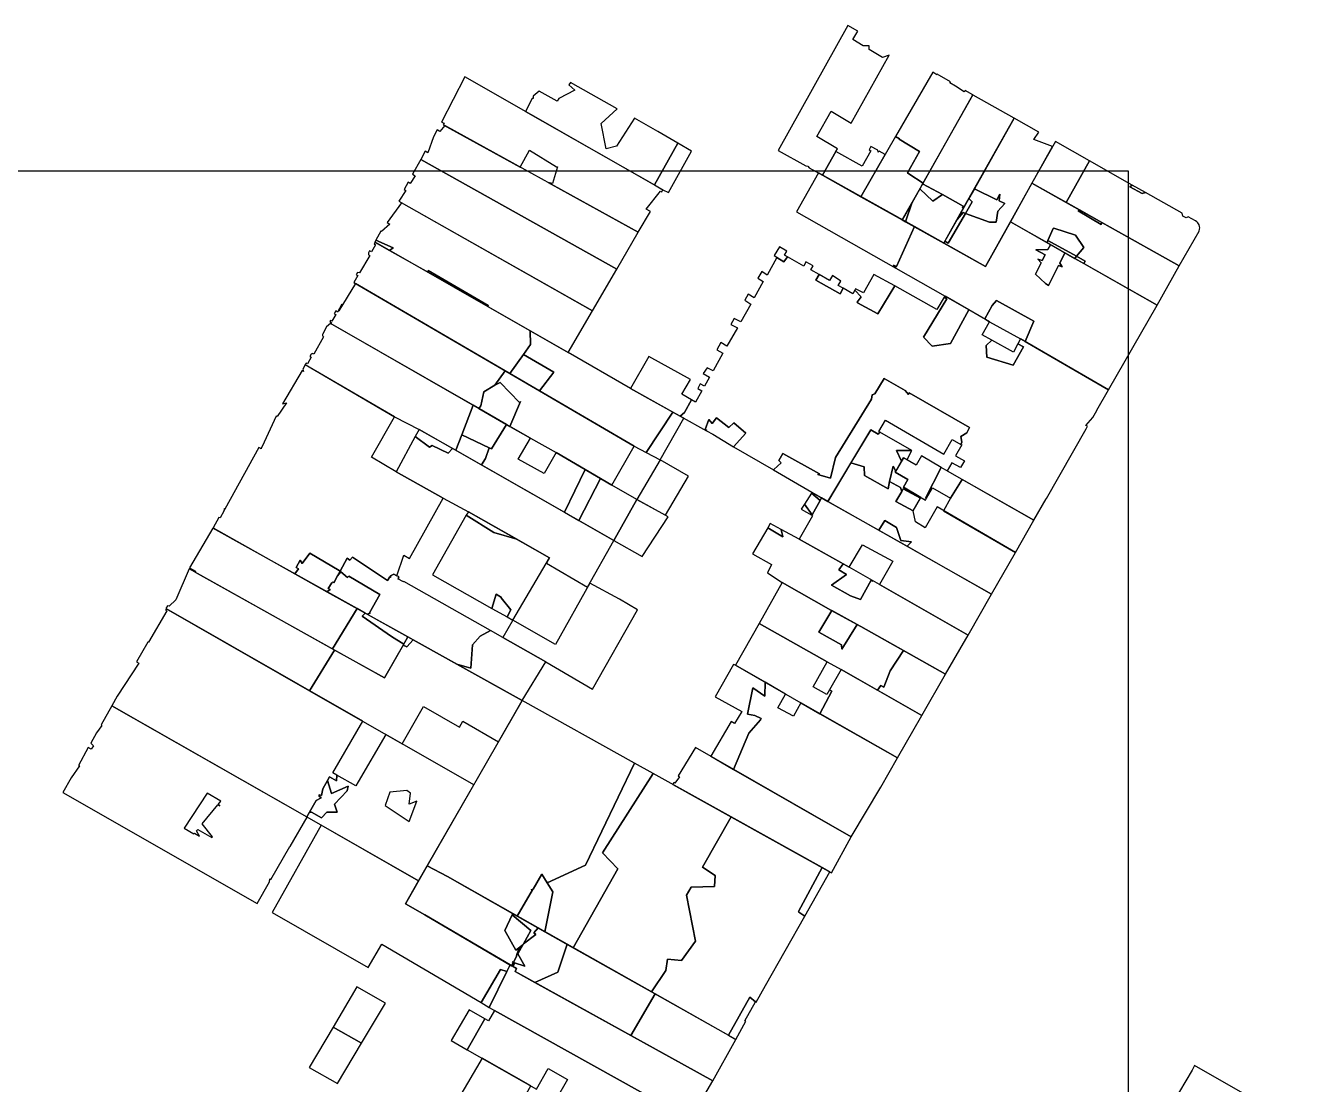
# Model space of a CAD drawing. Header units: metres. Extents: x -20 to 432, y -24 to 321.
# Drawn here: x 265.4 to 419, y 188.4 to 316.7 of the extents above; entities that cross this region are included whole.
import ezdxf

# ---------------------------------------------------------------- set-up
doc = ezdxf.new("R2010")
doc.units = ezdxf.units.M

msp = doc.modelspace()

# ---------------------------------------------------------------- linework, layer by layer
for points in [[(360.3203, 299.4063), (361.9375, 298.5), (363.5547, 301.375), (363.7734, 301.7188), (361.25, 303.1875), (362.9766, 306.25), (365.4297, 304.8125), (369.9922, 313.0313), (369.1875, 312.7813), (367.5938, 313.75), (367.6094, 314.1875), (366.8672, 314.1563), (365.6016, 314.9375), (366.2031, 315.9688), (365.0234, 316.6563), (356.5703, 301.5), (359.9219, 299.625), (360.1641, 299.5938), (360.3203, 299.4063)], [(329.8516, 299.5313), (329.25, 297.5), (328.7109, 297.625), (339.6328, 291.5938), (341.1016, 294.125), (340.5938, 294.4063), (342.3281, 296.5938), (342.4766, 296.5), (342.625, 296.75), (318.6328, 310.4063), (315.7969, 304.9375), (316.125, 304.8125), (316.0234, 304.625), (325.3359, 299.5), (326.4453, 301.5313), (329.75, 299.5313), (329.8516, 299.5313)], [(380.1484, 308.25), (379.1953, 308.7813), (379.1094, 308.625), (378.0391, 309.2813), (377.375, 309.6875), (377.4297, 309.8125), (375.8125, 310.75), (375.7813, 310.6563), (375.2813, 310.9688), (370.7813, 303.1875), (371.2578, 302.9063), (371.2344, 302.875), (373.6719, 301.375), (372.2344, 298.7813), (372.3828, 298.6563), (374.1172, 297.5625), (380.1484, 308.25)], [(331.4297, 309.7188), (331.2422, 309.4688), (331.9688, 308.8125), (330.0313, 307.8125), (329.7969, 307.4688), (327.6328, 308.6875), (326.9141, 308.0625), (326.9219, 307.7813), (326.7969, 307.8125), (325.9766, 306.2188), (341.6172, 297.3438), (344.4141, 302.4063), (342.0078, 303.8125), (339.1719, 305.4063), (337.0156, 302.0313), (335.7656, 301.6875), (335.1484, 304.75), (337.0938, 306.5625), (331.4297, 309.7188)], [(379.0234, 294.5625), (385.1406, 305.4063), (380.1797, 308.1875), (380.1484, 308.25), (374.0625, 297.4688), (376.4688, 296.1563), (378.9766, 294.75), (378.875, 294.5625), (379.0234, 294.5625)], [(315.2813, 304), (314.8203, 303.1563), (314.1484, 301.2188), (313.8438, 301.4063), (313.2969, 300.4063), (337.0234, 287.125), (339.6328, 291.5938), (316.2031, 304.5313), (315.5859, 303.8125), (315.2813, 304)], [(379.25, 293.875), (377.1641, 290.2813), (376.7344, 290.5), (376.6172, 290.2813), (381.6797, 287.4688), (389.7969, 302), (387.5469, 302.8438), (388.125, 303.7188), (385.1406, 305.4063), (380.3281, 296.875), (383.0469, 295.5313), (383.4219, 296.2188), (383.3125, 295.4063), (384.0234, 295.0625), (383.1563, 294.1563), (382.9844, 292.8125), (382.1641, 292.8125), (379.25, 293.875)], [(371.2578, 302.9063), (370.7813, 303.1875), (366.5859, 295.9063), (371.5938, 293.0938), (374.1172, 297.5625), (372.3828, 298.6563), (372.2344, 298.7813), (373.6719, 301.375), (371.2344, 302.875), (371.2578, 302.9063)], [(391.4375, 295.1875), (394.2656, 300.25), (390.1328, 302.5938), (387.2969, 297.5313), (391.4375, 295.1875)], [(344.4141, 302.4063), (341.6172, 297.3438), (342.625, 296.75), (343.2813, 296.4063), (346.0625, 301.4375), (344.4141, 302.4063)], [(369.5391, 301.0313), (368.7813, 301.4375), (368.6719, 301.3125), (368.625, 301.5313), (367.7891, 301.9688), (367.5781, 301.5938), (367.7891, 301.4688), (366.75, 299.5938), (363.5547, 301.375), (361.9375, 298.5), (366.5859, 295.9063), (369.5391, 301.0313)], [(312.3047, 298.625), (312.625, 298.4375), (312.0313, 297.5), (311.7734, 297.6563), (311.2891, 296.7813), (311.4922, 296.6563), (310.6484, 295.3438), (334.0859, 282.0625), (337.0234, 287.125), (313.2969, 300.4063), (312.3047, 298.625)], [(401.0313, 296.4063), (400.6563, 296.2813), (399.1563, 297.0938), (399.4375, 297.3125), (394.2656, 300.25), (391.4375, 295.1875), (405.1328, 287.5313), (407.5313, 291.7188), (407.6016, 291.9688), (407.6172, 292.125), (407.6016, 292.3125), (407.5391, 292.5), (407.3906, 292.75), (407.2656, 292.875), (407.1172, 292.9688), (406.2344, 293.4688), (405.9609, 293.3438), (405.5625, 293.5625), (405.4766, 293.9063), (401.0313, 296.4063)], [(0, 0), (399, 0), (399, 299), (0, 299)], [(370.5547, 287.625), (370.9063, 287.4375), (373.0781, 292.2813), (361.4375, 298.7813), (358.8047, 294.0625), (370.8203, 287.25), (370.5547, 287.625)], [(375.3047, 295.3438), (373.7109, 296.8438), (372.7422, 295.125), (372, 292.875), (376.6172, 290.2813), (379.0234, 294.5625), (378.875, 294.5625), (378.9766, 294.75), (376.4688, 296.1563), (375.3047, 295.3438)], [(374.0625, 297.4688), (373.7109, 296.8438), (375.3047, 295.3438), (376.4688, 296.1563), (374.0625, 297.4688)], [(383.1563, 294.1563), (384.0234, 295.0625), (383.3125, 295.4063), (383.4219, 296.2188), (383.0469, 295.5313), (380.3281, 296.875), (379.6641, 295.6875), (380.0625, 295.2813), (379.25, 293.875), (382.1641, 292.8125), (382.9844, 292.8125), (383.1563, 294.1563)], [(393.5938, 287.8125), (402.4453, 282.7813), (405.1328, 287.5313), (395.7578, 292.7813), (395.6875, 292.5313), (392.8984, 294.1875), (393.0391, 294.3125), (387.2969, 297.5313), (384.6875, 292.8438), (389.125, 290.3438), (389.2344, 290.5938), (389.8828, 292.0625), (389.9297, 292.0938), (392.5859, 291.25), (393.6016, 289.75), (392.7109, 288.6875), (393.7344, 288.0938), (393.5938, 287.8125)], [(401.0313, 296.4063), (399.4375, 297.3125), (399.1563, 297.0938), (400.6563, 296.2813), (401.0313, 296.4063)], [(309.9453, 289.7188), (309.5156, 289.4063), (314.1797, 286.75), (314.1875, 286.9688), (319.0234, 284.125), (321.4609, 282.7188), (321.3984, 282.625), (331.1563, 277.0313), (334.0859, 282.0625), (310.9453, 295.1563), (309.2188, 292.7813), (309.5703, 292.5938), (308.5313, 291.6875), (308.4609, 291.7188), (307.8672, 290.6563), (309.9453, 289.7188)], [(371.5938, 293.0938), (372, 292.875), (372.7422, 295.125), (371.5938, 293.0938)], [(379.25, 293.875), (380.0625, 295.2813), (379.6641, 295.6875), (378.2422, 293.1563), (378.9844, 294), (379.25, 293.875)], [(377.1641, 290.2813), (379.25, 293.875), (378.9844, 294), (378.2422, 293.1563), (376.7344, 290.5), (377.1641, 290.2813)], [(395.7578, 292.7813), (393.0391, 294.3125), (392.8984, 294.1875), (395.6875, 292.5313), (395.7578, 292.7813)], [(388.4063, 287.875), (388.0234, 288.3438), (388.5547, 288.1875), (388.9063, 288.875), (387.7656, 289.4688), (389.2266, 289.5), (389.5391, 290.0938), (384.6875, 292.8438), (381.6797, 287.4688), (373.0781, 292.2813), (370.9063, 287.4375), (370.5547, 287.625), (370.8203, 287.25), (376.7734, 283.875), (381.5938, 281.0938), (382.4766, 282.7188), (383, 283.3438), (387.5391, 280.8125), (386.4766, 278.375), (396.5703, 272.5), (402.4453, 282.7813), (391.2969, 289.0938), (390.6719, 287.8438), (390.9453, 287.4063), (390.5156, 287.5625), (389.3047, 285.1563), (388.9219, 285.375), (387.7188, 286.5313), (388.4063, 287.875)], [(389.9297, 292.0938), (389.8828, 292.0625), (389.2344, 290.5938), (392.7109, 288.6875), (393.6016, 289.75), (392.5859, 291.25), (389.9297, 292.0938)], [(326.5859, 278), (326.5625, 279.6563), (307.7656, 290.4063), (307.6719, 290.1875), (307.8281, 290.0938), (307.3203, 289.2188), (307.1094, 289.3438), (306.9609, 289.0938), (306.9531, 289), (306.9844, 288.9063), (307.0234, 288.875), (307.1484, 288.7813), (305.8672, 286.6875), (305.6406, 286.7188), (305.4922, 286.4375), (305.6719, 286.3438), (305.2031, 285.5), (324.0781, 274.5), (325.7188, 276.7813), (326.5859, 278)], [(309.5156, 289.4063), (309.9453, 289.7188), (307.8672, 290.6563), (307.7266, 290.4063), (309.5156, 289.4063)], [(389.125, 290.3438), (392.5078, 288.4375), (392.7109, 288.6875), (389.2344, 290.5938), (389.125, 290.3438)], [(357.6875, 288.625), (357.3516, 288.8125), (357.6406, 289.3125), (356.75, 289.8125), (356.1016, 288.7813), (356.4297, 288.5938), (356.3984, 288.5313), (357.2656, 288.0313), (357.6875, 288.625)], [(388.0234, 288.3438), (388.4063, 287.875), (387.7188, 286.5313), (388.9219, 285.375), (389.3047, 285.1563), (390.5156, 287.5625), (390.9453, 287.4063), (390.6719, 287.8438), (391.2969, 289.0938), (389.5391, 290.0938), (389.2266, 289.5), (387.7656, 289.4688), (388.9063, 288.875), (388.5547, 288.1875), (388.0234, 288.3438)], [(394.0313, 268.0938), (393.8438, 268.1875), (394.6641, 269.1563), (395.1406, 270), (395.1563, 270.0625), (396.5703, 272.5), (385.9219, 278.6875), (385.6016, 278.0938), (386.2656, 277.7188), (385.0391, 275.5), (381.8516, 276.4688), (381.7422, 277.875), (382.4453, 278.5313), (381.2734, 279.1875), (382.1797, 280.75), (379.6484, 282.2188), (377.4531, 278.125), (375.2266, 277.8125), (374.1875, 278.875), (376.9766, 283.5313), (376.6719, 283.7188), (375.7734, 282.25), (370.6875, 285.0938), (368.6328, 281.7188), (366.1953, 283.0313), (366.125, 283.125), (366.6406, 283.7813), (365.8594, 284.5938), (365.5938, 284.1563), (364.4453, 284.8125), (364.0625, 284.1563), (361.1484, 285.8125), (361.5234, 286.4688), (360.5234, 287.0313), (360.7891, 287.5313), (359.9375, 288.0313), (359.6719, 287.5), (357.6875, 288.625), (357.2656, 288.0313), (356.3984, 288.5313), (355.2422, 286.4063), (354.5938, 286.8438), (354.1094, 286.0313), (354.7734, 285.625), (353.6719, 283.6563), (352.9531, 284.0938), (352.5234, 283.375), (353.25, 282.875), (352.0547, 280.75), (351.2578, 281.1563), (350.8359, 280.4375), (351.6328, 280.0313), (350.3672, 277.7813), (349.6094, 278.25), (349.1406, 277.375), (349.8906, 276.9375), (348.6875, 274.8125), (347.9922, 275.1875), (347.4922, 274.5), (348.2578, 274.0625), (347.6406, 272.9375), (347.1406, 273.2188), (346.8281, 272.6563), (347.3203, 272.375), (346.5781, 271.0313), (346.0859, 271.3125), (345.2188, 269.7813), (344.7188, 269.3125), (347.9141, 267.5313), (347.9531, 267.5938), (347.7344, 267.7188), (348.1563, 268.9375), (348.5859, 268.4375), (349.1016, 269.125), (350.6016, 267.9375), (351.2188, 268.5), (352.6563, 267.2813), (351.1641, 265.625), (355.9922, 262.8125), (356.0547, 262.875), (356.9453, 263.6875), (356.6563, 263.9375), (357.1406, 264.7813), (361.5703, 262.3438), (361.3906, 262.25), (362.8984, 261.8125), (363.5156, 264.3125), (367.875, 271.375), (367.9688, 271.9063), (368.2734, 272.0313), (369.4219, 273.875), (371.9453, 272.4375), (372.3672, 271.9375), (372.4375, 272.1563), (379.7578, 267.9688), (379.4141, 267.3125), (378.6719, 266.8438), (378.8203, 266.1563), (378.6953, 265.9063), (378.8125, 265.8438), (378.0547, 264.5313), (379.1172, 263.9063), (378.6406, 263.0938), (377.5859, 263.6875), (377.0234, 262.7188), (387.5234, 256.7188), (389.0156, 259.3125), (389.0469, 259.3438), (393.8672, 267.7813), (394.0313, 268.0938)], [(392.5078, 288.4375), (393.5938, 287.8125), (393.7344, 288.0938), (392.7109, 288.6875), (392.5078, 288.4375)], [(321.4609, 282.7188), (319.0234, 284.125), (314.1875, 286.9688), (314.1797, 286.75), (321.3984, 282.625), (321.4609, 282.7188)], [(364.4453, 284.8125), (363.8438, 285.1563), (364.1719, 285.6875), (363.1328, 286.3438), (362.7891, 285.75), (361.5234, 286.4688), (361.1484, 285.8125), (364.0625, 284.1563), (364.4453, 284.8125)], [(365.9531, 284.75), (365.8594, 284.5938), (366.6406, 283.7813), (366.125, 283.125), (366.1953, 283.0313), (368.6328, 281.7188), (370.6875, 285.0938), (368.1406, 286.5), (366.8906, 284.25), (365.9531, 284.75)], [(322.2734, 273.0625), (323.5078, 274.8125), (305.3828, 285.375), (303.3672, 282.0938), (303.75, 282.9063), (303.2031, 281.9375), (303.0078, 282.0625), (302.8203, 281.7188), (303.0078, 281.625), (302.5391, 280.8125), (302.3516, 280.9063), (302.2734, 280.7813), (302.4844, 280.6563), (302.4141, 280.5313), (320.3281, 270.25), (320.5781, 270.5938), (320.9219, 272.25), (322.2734, 273.0625)], [(375.2266, 277.8125), (377.4531, 278.125), (379.6484, 282.2188), (376.7734, 283.875), (376.6719, 283.7188), (376.9766, 283.5313), (374.1875, 278.875), (375.2266, 277.8125)], [(381.5938, 281.0938), (382.1797, 280.75), (385.9219, 278.6875), (386.4766, 278.375), (387.5391, 280.8125), (383, 283.3438), (382.4766, 282.7188), (381.5938, 281.0938)], [(302.3828, 280.5625), (301.8984, 280.125), (301.4219, 279.3125), (301.3984, 279.2188), (301.4063, 279.0938), (301.4375, 279.0313), (301.5234, 278.9375), (300.3438, 276.8438), (300.2813, 276.875), (300.1875, 276.9063), (300.0938, 276.875), (300.0156, 276.8125), (299.8594, 276.5625), (300.0313, 276.4688), (299.5781, 275.6563), (299.4141, 275.75), (299.2813, 275.5625), (310.1172, 269.25), (313.0859, 267.7188), (317.5625, 265.1875), (318.2734, 267.0625), (319.6328, 270.6563), (302.3828, 280.5625)], [(326.5625, 279.6563), (326.5859, 278), (325.7188, 276.7813), (329.3984, 274.6563), (327.6719, 272.375), (339.1406, 265.6875), (340.5859, 264.9375), (343.8359, 269.8125), (338.7109, 272.6875), (331.1563, 277.0313), (326.5625, 279.6563)], [(385.0625, 277.0938), (382.4453, 278.5313), (381.7422, 277.875), (381.8516, 276.4688), (385.0391, 275.5), (386.2656, 277.7188), (385.6016, 278.0938), (385.0625, 277.0938)], [(329.3984, 274.6563), (325.7188, 276.7813), (324.0781, 274.5), (327.6719, 272.375), (329.3984, 274.6563)], [(345.2188, 269.7813), (346.0859, 271.3125), (344.8984, 272), (345.9531, 273.7813), (340.9063, 276.5625), (338.7109, 272.6875), (344.7188, 269.3125), (345.2188, 269.7813)], [(293.6797, 265.5313), (289.5781, 258.0625), (289.4375, 257.8125), (288.9922, 257), (288.8516, 257.0625), (288.1484, 255.7813), (298.0469, 250.2188), (298.4922, 250.8125), (298.2188, 251), (298.6953, 251.875), (298.9531, 251.4688), (299.8672, 252.7188), (303.4219, 250.625), (303.5234, 250.5313), (303.2344, 250), (303.6172, 250.4688), (303.5391, 250.5625), (304.3906, 252.125), (304.7031, 251.875), (305.0156, 252.25), (309.2891, 249.4375), (309.5391, 249.875), (309.6563, 249.8125), (309.6328, 249.9688), (310.0313, 250.1875), (310.4063, 250), (311.2344, 252.4688), (311.9141, 252.0938), (316, 259.4063), (310.3281, 262.5938), (307.3281, 264.375), (310.1172, 269.25), (299.3203, 275.5313), (299.0313, 275.0313), (299.1094, 274.75), (298.9297, 274.8438), (296.5703, 270.8125), (297.0234, 270.9375), (295.8906, 269.2813), (295.8047, 269.3125), (294.0938, 265.6563), (293.9688, 265.4688), (293.9531, 265.375), (293.6797, 265.5313)], [(322.8984, 273.4063), (322.2734, 273.0625), (320.9219, 272.25), (320.5781, 270.5938), (320.3281, 270.25), (324.1016, 268.0625), (325.3672, 271.0938), (325.2422, 270.9688), (322.8984, 273.4063)], [(322.2734, 273.0625), (322.8984, 273.4063), (325.2422, 270.9688), (325.3672, 271.0938), (324.1016, 268.0625), (326.5703, 266.6563), (329.6719, 264.9375), (336.4297, 260.9688), (339.1406, 265.6875), (323.5078, 274.8125), (322.2734, 273.0625)], [(362.5703, 259), (367.7813, 267.6875), (368.6875, 267.125), (368.8906, 267.375), (368.7734, 267.4688), (369.5703, 268.8438), (376.6484, 264.7188), (377.6484, 266.5), (378.6953, 265.9063), (378.8203, 266.1563), (378.6719, 266.8438), (379.4141, 267.3125), (379.7578, 267.9688), (372.4375, 272.1563), (372.3672, 271.9375), (371.9453, 272.4375), (369.4219, 273.875), (368.2734, 272.0313), (367.9688, 271.9063), (367.875, 271.375), (363.5156, 264.3125), (362.8984, 261.8125), (361.3906, 262.25), (361.5703, 262.3438), (357.1406, 264.7813), (356.6563, 263.9375), (356.9453, 263.6875), (356.0547, 262.875), (355.9922, 262.8125), (362.5703, 259)], [(318.2734, 267.0625), (321.5938, 265.5), (321.8594, 265.375), (323.6875, 268.3125), (319.6328, 270.6563), (318.2734, 267.0625)], [(345.1406, 269.0938), (343.8359, 269.8125), (340.5859, 264.9375), (342.2891, 264.0313), (345.1406, 269.0938)], [(347.7344, 267.7188), (347.9531, 267.5938), (347.9141, 267.5313), (348.6406, 267.125), (351.1641, 265.625), (352.6563, 267.2813), (351.2188, 268.5), (350.6016, 267.9375), (349.1016, 269.125), (348.5859, 268.4375), (348.1563, 268.9375), (347.7344, 267.7188)], [(314.6875, 265.75), (316.6016, 264.8438), (317.1484, 265.4063), (313.0859, 267.7188), (312.6328, 266.875), (314.3438, 265.5625), (314.6875, 265.75)], [(325.1094, 264.125), (326.5703, 266.6563), (323.6875, 268.3125), (321.8594, 265.375), (321.5938, 265.5), (321.125, 264.1875), (320.6406, 263.4375), (330.6953, 257.6875), (333.2109, 262.875), (329.6719, 264.9375), (328.2578, 262.375), (325.1094, 264.125)], [(369.875, 260.5313), (370.0625, 261.4063), (370.4844, 263.2813), (370.8125, 262.6563), (371.5234, 263.875), (370.9063, 265.1563), (372.7578, 265.1563), (368.8906, 267.375), (368.6875, 267.125), (367.7813, 267.6875), (365.3672, 263.6563), (367, 263.1875), (367.0156, 262.1563), (369.875, 260.5313)], [(316.6016, 264.8438), (314.6875, 265.75), (314.3438, 265.5625), (312.6328, 266.875), (310.3281, 262.5938), (316, 259.4063), (319.0625, 257.75), (328.8828, 252.1563), (328.5234, 251.5313), (333.4922, 248.625), (336.6641, 254.2813), (317.1484, 265.4063), (316.6016, 264.8438)], [(321.125, 264.1875), (321.5938, 265.5), (318.2734, 267.0625), (317.5625, 265.1875), (320.6406, 263.4375), (321.125, 264.1875)], [(374.4297, 259.4063), (376.3047, 263.125), (373.9141, 264.5), (373.2969, 263.4063), (371.7578, 264.2813), (370.7266, 262.5313), (372.2813, 261.6563), (371.7344, 260.7188), (374.4141, 259.1563), (374.5391, 259.375), (374.4297, 259.4063)], [(370.9063, 265.1563), (371.5234, 263.875), (371.7578, 264.2813), (372.1719, 264.0625), (372.7578, 265.1563), (370.9063, 265.1563)], [(332.4375, 256.6875), (335.0547, 261.7813), (333.2109, 262.875), (330.6953, 257.6875), (332.4375, 256.6875)], [(339.4609, 259.25), (342.9297, 257.3125), (345.7031, 262.0625), (342.2891, 264.0313), (339.4609, 259.25)], [(370.0625, 261.4063), (369.875, 260.5313), (367.0156, 262.1563), (367, 263.1875), (365.3672, 263.6563), (362.5703, 259), (368.7734, 255.5), (369.4766, 256.6875), (370.8828, 255.8438), (371.4375, 254.2813), (372.7344, 254.0938), (372.1875, 253.5625), (382.4219, 247.7813), (385.3047, 252.8125), (375.8125, 258.3438), (374.3516, 255.8125), (373.1875, 256.5313), (372.8984, 257.8438), (370.8281, 259), (371.5469, 260.2188), (371.375, 260.6875), (370.0625, 261.4063)], [(370.0625, 261.4063), (371.375, 260.6875), (371.5469, 260.2188), (371.7109, 260.5313), (373.8125, 259.4063), (373.8516, 259.4688), (371.7344, 260.7188), (372.2813, 261.6563), (370.7266, 262.5313), (370.8125, 262.6563), (370.4844, 263.2813), (370.0625, 261.4063)], [(376.3047, 263.125), (374.4297, 259.4063), (374.5391, 259.375), (375.2656, 260.625), (377.4375, 259.375), (378.8672, 261.6563), (376.3047, 263.125)], [(335.0547, 261.7813), (332.4375, 256.6875), (336.6641, 254.2813), (339.4609, 259.25), (336.4297, 260.9688), (335.0547, 261.7813)], [(377.4375, 259.375), (376.6016, 257.875), (385.3047, 252.8125), (387.5234, 256.7188), (378.8672, 261.6563), (377.4375, 259.375)], [(360.5938, 260), (359.7422, 258.6563), (360.6875, 257.375), (361.6484, 259.125), (360.5938, 260)], [(360.6719, 260.0938), (360.5938, 260), (361.6484, 259.125), (361.8281, 259.4375), (360.6719, 260.0938)], [(370.8281, 259), (372.8984, 257.8438), (373.8125, 259.4063), (371.7109, 260.5313), (371.5469, 260.2188), (370.8281, 259)], [(289.4375, 257.8125), (289.5781, 258.0625), (289.5, 258.125), (289.4375, 257.8125)], [(340.1172, 252.3125), (343.2656, 257.125), (339.4609, 259.25), (336.6641, 254.2813), (340.1172, 252.3125)], [(361.8281, 259.4375), (361.6484, 259.125), (360.6875, 257.375), (360.6484, 257.3125), (360.7266, 257.25), (359.1016, 254.4063), (365.1641, 251.0313), (366.7734, 253.75), (370.4375, 251.75), (368.8594, 248.9375), (379.5703, 242.8125), (382.4219, 247.7813), (362.5703, 259), (361.8281, 259.4375)], [(359.7422, 258.6563), (359.3672, 258.0625), (360.6484, 257.3125), (360.6875, 257.375), (359.7422, 258.6563)], [(324.9141, 254.4063), (322.1328, 255.25), (318.8125, 257.3125), (314.7266, 250.125), (321.9219, 246.0313), (322.4453, 247.7813), (323.0781, 247.375), (323.0313, 247.3125), (324.1875, 245.875), (323.75, 245), (324.4297, 244.625), (328.8828, 252.1563), (324.9141, 254.4063)], [(322.1328, 255.25), (324.9141, 254.4063), (319.0625, 257.75), (318.8125, 257.3125), (322.1328, 255.25)], [(372.7344, 254.0938), (371.4375, 254.2813), (370.8828, 255.8438), (369.4766, 256.6875), (368.7734, 255.5), (372.1875, 253.5625), (372.7344, 254.0938)], [(286.0234, 250.5313), (285.9766, 250.4375), (302.6016, 241.1563), (305.5781, 246.0313), (288.1328, 255.75), (285.2813, 250.9375), (286.0234, 250.5313)], [(356.9453, 255.5938), (357.1172, 254.7188), (355.3047, 255.7813), (353.4766, 252.6563), (355.7813, 251.3438), (355.2734, 250.3438), (357.0625, 249.1875), (362.9375, 245.8438), (366.5938, 243.8438), (376.8516, 238.0938), (379.5703, 242.8125), (368, 249.4375), (368.0156, 249.3438), (367.8281, 249.4688), (366.5469, 247.125), (365.3359, 247.5625), (363.0313, 248.8438), (364.8281, 250.1563), (363.9063, 250.7188), (364.4219, 251.4375), (359.1016, 254.4063), (356.9453, 255.5938)], [(357.1172, 254.7188), (356.9453, 255.5938), (355.6172, 256.3125), (355.3047, 255.7813), (357.1172, 254.7188)], [(303.5234, 250.5313), (303.4219, 250.625), (299.8672, 252.7188), (298.9531, 251.4688), (298.6953, 251.875), (298.2188, 251), (298.4922, 250.8125), (298.0469, 250.2188), (301.9297, 248.0625), (302.3281, 248.3438), (302.0938, 248.4688), (302.5469, 249.125), (302.6563, 249.25), (302.7813, 249.1563), (303.2344, 250), (303.5234, 250.5313)], [(319.5547, 241.625), (320.5, 242.6875), (321.7422, 243.375), (311.2422, 249.3125), (311.1953, 249.25), (310.5313, 249.625), (310.6797, 249.6563), (310.5781, 249.6875), (310.6641, 249.8438), (310.4063, 250), (310.0313, 250.1875), (309.6328, 249.9688), (309.6563, 249.8125), (309.5391, 249.875), (309.2891, 249.4375), (305.0156, 252.25), (304.7031, 251.875), (304.3906, 252.125), (303.5391, 250.5625), (303.6172, 250.4688), (304.4063, 249.7813), (304.6016, 249.9375), (308.3281, 247.7188), (307.0859, 245.5), (307.1797, 245.4688), (306.8047, 245.3438), (317.6797, 239.2813), (319.3438, 238.8125), (319.5547, 241.625)], [(283.6406, 247.0938), (282.8438, 246.3125), (282.625, 246.3438), (282.4375, 246.0313), (299.8438, 236.0625), (302.8438, 241), (285.2422, 250.8438), (283.6406, 247.0938)], [(307.1797, 245.4688), (307.0859, 245.5), (308.3281, 247.7188), (304.6016, 249.9375), (304.4063, 249.7813), (303.6172, 250.4688), (303.2344, 250), (302.7813, 249.1563), (302.6563, 249.25), (302.5469, 249.125), (302.0938, 248.4688), (302.3281, 248.3438), (301.9297, 248.0625), (306.8047, 245.3438), (307.1797, 245.4688)], [(365.3359, 247.5625), (366.5469, 247.125), (367.8281, 249.4688), (368.0156, 249.3438), (368, 249.4375), (365.1641, 251.0313), (364.4219, 251.4375), (363.9063, 250.7188), (364.8281, 250.1563), (363.0313, 248.8438), (365.3359, 247.5625)], [(334.0938, 236.25), (339.5234, 245.875), (337.3672, 247.1563), (333.75, 249.0938), (329.6094, 241.6875), (324.4297, 244.625), (323.25, 242.5313), (328.4219, 239.5625), (334.0938, 236.25)], [(366.1172, 244.0938), (364.2813, 241.0938), (364.2578, 241.625), (361.4766, 243.1563), (363.0547, 245.7813), (362.9375, 245.8438), (357.0625, 249.1875), (354.2656, 244.2188), (362.5, 239.5625), (364.1875, 238.625), (368.6172, 236.125), (369.0078, 236.7188), (369.3516, 236.5), (370.1484, 238.4688), (371.7578, 240.9375), (366.5938, 243.8438), (366.1172, 244.0938)], [(323.0313, 247.3125), (323.0781, 247.375), (322.4453, 247.7813), (321.9219, 246.0313), (323.75, 245), (324.1875, 245.875), (323.0313, 247.3125)], [(303.0859, 225.1563), (303.1328, 225.8438), (302.6563, 226.125), (306.2891, 232.375), (282.4922, 246), (282.4063, 245.8125), (282.5313, 245.75), (280.3281, 241.9375), (280.2344, 241.9688), (278.8828, 239.5625), (279.1406, 239.4063), (276.5469, 235.4063), (275.8984, 234.25), (299.4922, 220.7813), (299.8203, 221.3438), (300.6406, 222.7813), (301.25, 223.0938), (300.9531, 223.3438), (301.0313, 223.4688), (301.2969, 223.375), (301.4453, 224.1875), (302.0156, 225.1875), (302.2656, 225.625), (303.0859, 225.1563)], [(308.8906, 237.625), (311.2344, 241.7188), (309.75, 242.6563), (306.1875, 245.0938), (306.5703, 245.4688), (305.5781, 246.0313), (302.6016, 241.1563), (308.8906, 237.625)], [(364.2813, 241.0938), (366.1172, 244.0938), (363.0547, 245.7813), (361.4766, 243.1563), (364.2578, 241.625), (364.2813, 241.0938)], [(311.2344, 241.7188), (311.7344, 242.5938), (306.5703, 245.4688), (306.1875, 245.0938), (309.75, 242.6563), (311.2344, 241.7188)], [(359.3047, 234.5938), (361.625, 233.2813), (363.0703, 236.0313), (362.7734, 236.1875), (362.4609, 235.625), (360.8203, 236.5313), (362.5, 239.5625), (354.2656, 244.2188), (351.4063, 239.1563), (359.3047, 234.5938)], [(320.5, 242.6875), (319.5547, 241.625), (319.3438, 238.8125), (317.6797, 239.2813), (325.5938, 234.875), (328.4219, 239.5625), (323.25, 242.5313), (321.7422, 243.375), (320.5, 242.6875)], [(302.8438, 241), (299.8438, 236.0625), (311.0469, 229.6563), (313.6406, 234.1563), (317.9766, 231.6563), (318.375, 232.375), (322.7188, 229.875), (325.5938, 234.875), (312.3828, 242.2188), (311.6094, 241.375), (311.1563, 241.5938), (308.8906, 237.625), (302.8438, 241)], [(311.6094, 241.375), (312.3828, 242.2188), (311.7344, 242.5938), (311.1563, 241.5938), (311.6094, 241.375)], [(370.1484, 238.4688), (369.3516, 236.5), (369.0078, 236.7188), (368.6172, 236.125), (373.9766, 233.0625), (376.8516, 238.0938), (371.7578, 240.9375), (370.1484, 238.4688)], [(353.7656, 233.0625), (352.8438, 233.25), (353.4922, 236.4063), (354.9453, 235.4063), (354.9844, 237.0938), (351.4063, 239.1563), (351.1719, 239.25), (348.9609, 235.3438), (352.1563, 233.5625), (351.2734, 232.0938), (350.8672, 232.3438), (348.4219, 228.125), (351.1797, 226.5313), (353.0156, 230.9375), (354.4375, 232.5313), (354.5156, 232.6875), (353.7656, 233.0625)], [(373.9766, 233.0625), (364.1875, 238.625), (362.7734, 236.1875), (363.0703, 236.0313), (361.625, 233.2813), (371.0156, 227.9375), (373.9766, 233.0625)], [(352.8438, 233.25), (353.7656, 233.0625), (354.5156, 232.6875), (354.4375, 232.5313), (353.0156, 230.9375), (351.1797, 226.5313), (365.3984, 218.375), (368.9922, 224.4063), (371.0156, 227.9375), (359.3047, 234.5938), (358.4297, 232.9688), (356.5234, 234), (357.4609, 235.6563), (354.9844, 237.0938), (354.9453, 235.4063), (353.4922, 236.4063), (352.8438, 233.25)], [(273.375, 229), (273.0391, 229.1875), (271.8359, 227.0313), (271.9766, 226.9688), (270.9766, 225.5313), (269.9766, 223.75), (293.4688, 210.2813), (294.9844, 212.9375), (295.0156, 213.2813), (295.1563, 213.1875), (297.4375, 217.1875), (297.4922, 217.2188), (299.5469, 220.75), (275.8984, 234.25), (274.5859, 231.9375), (274.6641, 231.875), (274.0469, 230.9688), (273.3438, 229.7188), (273.6641, 229.4063), (273.375, 229)], [(333.2422, 214.9375), (339.1953, 227.2813), (325.5938, 234.875), (314.0781, 214.875), (316.5234, 213.5625), (324.9766, 208.7813), (326.8359, 211.9375), (326.6797, 211.9375), (326.8906, 212.0313), (327.9375, 213.8438), (328.5859, 212.8125), (333.2422, 214.9375)], [(305.4375, 224.5313), (303.1328, 225.8438), (303.0859, 225.1563), (302.2656, 225.625), (302.0156, 225.1875), (302.4922, 223.625), (304.4922, 224.5), (304.3984, 223.9375), (302.8672, 222.3438), (303.1563, 221.3438), (301.9375, 221.3438), (301.2891, 220.6875), (300.0625, 221.3438), (299.8203, 221.3438), (299.4922, 220.7813), (313.0391, 213.0313), (319.7188, 224.6875), (309.0703, 230.7813), (305.7266, 225.0313), (305.4375, 224.5313)], [(343.9531, 224.9375), (343.8203, 224.7188), (363.0313, 214.0313), (365.3984, 218.375), (346.5781, 229.1875), (344.4766, 225.7813), (344.6172, 225.625), (344.0625, 224.875), (343.9531, 224.9375)], [(339.1953, 227.2813), (333.2422, 214.9375), (328.5859, 212.8125), (329.2813, 211.7188), (328.3281, 206.875), (331.7578, 204.9375), (337.1641, 214.5), (335.3047, 216.4375), (341.4375, 226.0313), (339.1953, 227.2813)], [(345.4766, 211.3125), (346.0234, 212.2813), (348.8594, 212.375), (348.9609, 213.6875), (347.4063, 214.6875), (350.8984, 220.7813), (341.4375, 226.0313), (335.3047, 216.4375), (337.1641, 214.5), (331.7578, 204.9375), (341.25, 199.5938), (342.9766, 202.1875), (343.1563, 203.5625), (344.8594, 203.375), (346.5781, 205.7188), (345.4766, 211.3125)], [(304.3984, 223.9375), (304.4922, 224.5), (302.4922, 223.625), (302.0156, 225.1875), (301.4453, 224.1875), (301.2969, 223.375), (301.0313, 223.4688), (300.9531, 223.3438), (301.25, 223.0938), (300.6406, 222.7813), (299.8203, 221.3438), (300.0625, 221.3438), (301.2891, 220.6875), (301.9375, 221.3438), (303.1563, 221.3438), (302.8672, 222.3438), (304.3984, 223.9375)], [(288.0078, 218.2813), (288.0625, 218.375), (286.8203, 219.9375), (288.7422, 222.25), (288.9609, 222.125), (288.7734, 222.2813), (289.1016, 222.6875), (287.4297, 223.6563), (284.6484, 219.4063), (285.8281, 218.7188), (285.8984, 218.8125), (286.5234, 218.4375), (286.1328, 219.0938), (286.2969, 219.2813), (288.0078, 218.2813)], [(312.0703, 223.6563), (311.5938, 223.9688), (309.5625, 223.7813), (309, 222.1875), (311.8984, 220.2188), (312.8125, 222.6875), (311.8828, 222.3125), (312.0703, 223.6563)], [(320.6016, 198.3125), (322.9375, 202.3125), (323.7188, 202.0625), (324.1172, 202.875), (313.8047, 208.9375), (311.4375, 210.25), (313.0391, 213.0313), (301.25, 219.7813), (295.2891, 209.2188), (306.9219, 202.5625), (308.5781, 205.375), (320.6016, 198.3125)], [(346.0234, 212.2813), (345.4766, 211.3125), (346.5781, 205.7188), (344.8594, 203.375), (343.1563, 203.5625), (342.9766, 202.1875), (341.25, 199.5938), (350.5469, 194.3438), (353.125, 198.9688), (353.8359, 198.4063), (353.9141, 198.3438), (355.0234, 200.375), (359.7813, 208.7813), (359.0547, 209.25), (359.0234, 209.3438), (361.8984, 214.6563), (350.8984, 220.7813), (347.4063, 214.6875), (348.9609, 213.6875), (348.8594, 212.375), (346.0234, 212.2813)], [(324.5078, 203.1875), (324.9453, 203.9688), (324.8984, 204), (325.1172, 204.6875), (325.6563, 205.2813), (324.8047, 204.6563), (323.4609, 207.0313), (324.375, 208.9375), (324.4375, 209.0938), (316.5234, 213.5625), (314.0781, 214.875), (311.4375, 210.25), (313.8047, 208.9375), (324.2891, 202.75), (324.4688, 203.0938), (324.3516, 203.2188), (324.5078, 203.1875)], [(328.3281, 206.875), (329.2813, 211.7188), (328.5859, 212.8125), (327.9375, 213.8438), (326.8906, 212.0313), (326.6797, 211.9375), (326.8359, 211.9375), (324.9766, 208.7813), (328.3281, 206.875)], [(359.0234, 209.3438), (359.0547, 209.25), (359.7813, 208.7813), (362.8203, 214.125), (361.8984, 214.6563), (359.0234, 209.3438)], [(325.6875, 205.3438), (325.75, 205.4063), (326.6094, 207.0313), (324.375, 208.9375), (323.4609, 207.0313), (324.8047, 204.6563), (325.6563, 205.2813), (325.6875, 205.3438)], [(326.6094, 207.0313), (325.75, 205.4063), (327.2109, 206.5313), (326.9688, 206.75), (327.5234, 207.3438), (324.4375, 209.0938), (324.375, 208.9375), (326.6094, 207.0313)], [(325.75, 205.4063), (325.6875, 205.3438), (325.6563, 205.2813), (325.0625, 204.1875), (325.8984, 202.7188), (324.6328, 203.125), (324.4844, 202.6563), (324.8984, 202.4063), (324.7188, 202.0625), (327.0938, 200.75), (329.875, 202), (331.0391, 205.375), (327.5234, 207.3438), (326.9688, 206.75), (327.2109, 206.5313), (325.75, 205.4063)], [(324.4844, 202.6563), (324.6328, 203.125), (325.8984, 202.7188), (325.0625, 204.1875), (325.6563, 205.2813), (325.1172, 204.6875), (324.8984, 204), (324.9453, 203.9688), (324.5078, 203.1875), (324.3516, 203.2188), (324.4688, 203.0938), (324.2891, 202.75), (324.4844, 202.6563)], [(329.875, 202), (327.0938, 200.75), (338.75, 194.3125), (341.6953, 199.3438), (331.0391, 205.375), (329.875, 202)], [(324.1172, 202.875), (323.7188, 202.0625), (321.5938, 197.7188), (322.2266, 197.3438), (345.9141, 184.125), (348.6563, 188.8125), (324.7188, 202.0625), (324.8984, 202.4063), (324.1172, 202.875)], [(322.9375, 202.3125), (320.6016, 198.3125), (321.5938, 197.7188), (323.7188, 202.0625), (322.9375, 202.3125)], [(302.6719, 195.3125), (306.1172, 193.375), (309.0156, 198.2188), (305.5469, 200.2188), (302.6719, 195.3125)], [(338.75, 194.3125), (348.6563, 188.8125), (351.4375, 193.8438), (341.6953, 199.3438), (338.75, 194.3125)], [(353.8359, 198.4063), (353.125, 198.9688), (350.5469, 194.3438), (351.4375, 193.8438), (352.6406, 196.0313), (352.5547, 196.0938), (353.8359, 198.4063)], [(316.9844, 193.6875), (318.8984, 192.5938), (321.0703, 196.3125), (319.1406, 197.4375), (316.9844, 193.6875)], [(345.9141, 184.125), (322.2266, 197.3438), (321.5, 196.0938), (321.0703, 196.3125), (318.8984, 192.5938), (327.3203, 187.8125), (328.7422, 190.3125), (331.0781, 189), (329.6563, 186.5), (342.8906, 178.9688), (345.9141, 184.125)], [(299.8047, 190.4375), (303.2188, 188.5), (306.1172, 193.375), (302.6719, 195.3125), (299.8047, 190.4375)], [(326.6328, 188.2188), (320.7188, 191.5625), (317.8828, 186.6875), (323.8203, 183.2813), (326.6328, 188.2188)]]:
    msp.add_lwpolyline(points, close=True)
msp.add_lwpolyline([(418.9844, 183.8125), (406.9844, 190.6875), (406.6797, 190.125), (404.3906, 186.2188)])

doc.saveas('drawing.dxf')
